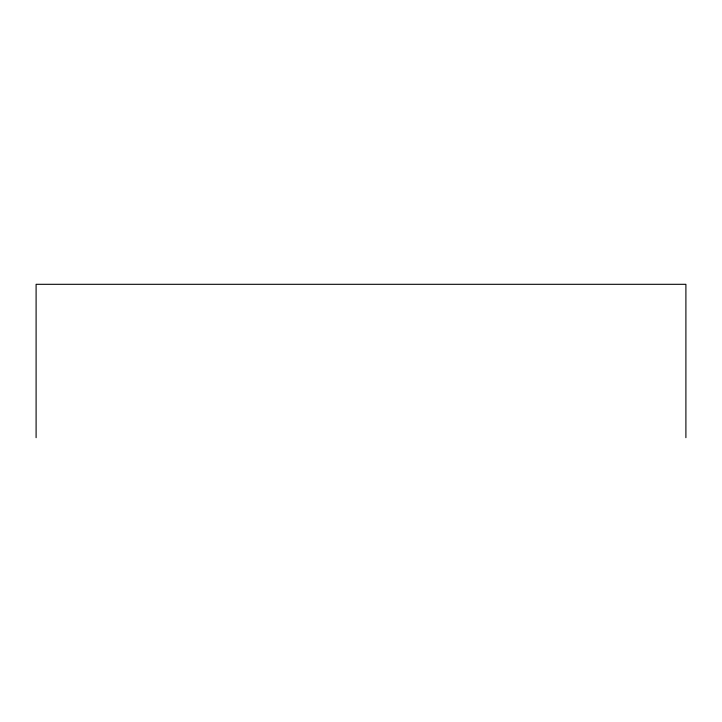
<?xml version="1.0" encoding="UTF-8"?>
<svg xmlns="http://www.w3.org/2000/svg" width="722" height="722" viewBox="0 0 722 722"><rect width="100%" height="100%" fill="white"/><g stroke="black" fill="none" stroke-linecap="round" stroke-linejoin="round"><path stroke-width="1.08" d="M685.9 437.694L685.9 284.306L36.1 284.306L36.1 437.694"/></g></svg>
